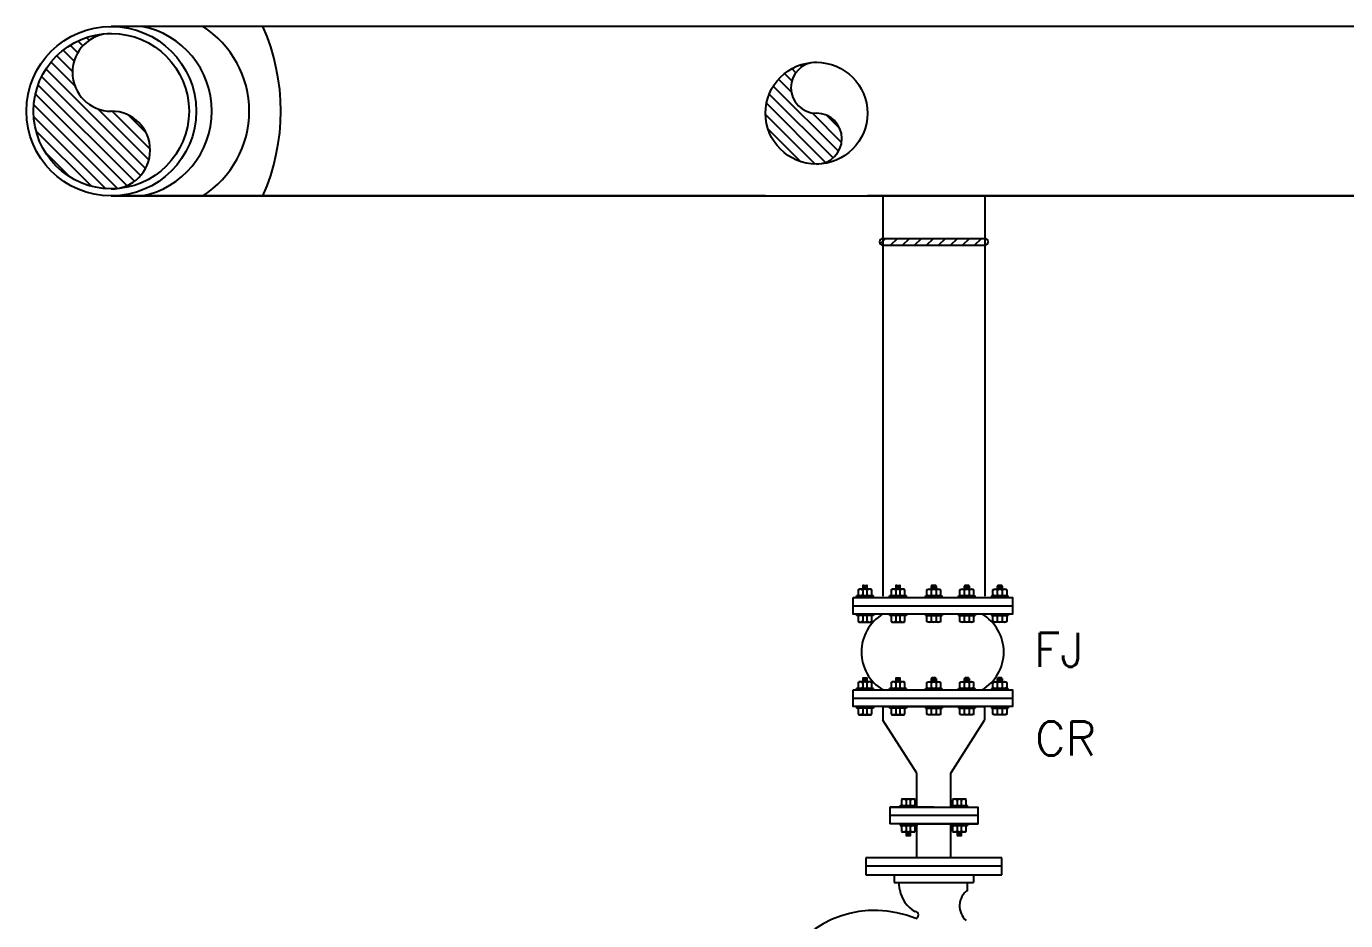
# Model space of a CAD drawing. Header units: inches. Extents: x 72601 to 92539, y -26779 to -15965.
# Drawn here: x 84439 to 86382, y -18593 to -17275 of the extents above; entities that cross this region are included whole.
import ezdxf

# ---------------------------------------------------------------- set-up
doc = ezdxf.new("R2010")
doc.units = ezdxf.units.IN
doc.header["$MEASUREMENT"] = 0
doc.layers.add('FENCE', color=1, linetype='Continuous')
doc.layers.add('M-X-BKGD', color=8, linetype='Continuous')
doc.styles.add('SIMS', font='simplex.shx')

msp = doc.modelspace()

# ---------------------------------------------------------------- hatches: boundary and pattern name
at = {"layer": 'M-X-BKGD'}
h = msp.add_hatch(dxfattribs=at)
h.set_pattern_fill('ANSI31', color=256, scale=100, angle=90)
h.set_pattern_definition([(135, (100923.769, -94904.831), (-8.8388348, -8.8388348), [])])
h.paths.add_polyline_path([(84564.4, -17514.3, 1), (84564.4, -17399.8, -1), (84564.4, -17285.3, 1)])
h = msp.add_hatch(dxfattribs=at)
h.set_pattern_fill('ANSI31', color=256, scale=100, angle=90)
h.set_pattern_definition([(135, (92133.149, -99546.418), (-8.8388348, -8.8388348), [])])
h.paths.add_polyline_path([(85602.9, -17477.8, 1), (85602.9, -17402.8, -1), (85602.9, -17327.8, 1)])
h = msp.add_hatch(dxfattribs=at)
h.set_pattern_fill('ANSI31', color=256, scale=100)
h.set_pattern_definition([(45, (5859.378, -33757.436), (-8.8388348, 8.8388348), [])])
h.paths.add_polyline_path([(85850.8, -17597.4, 1), (85850.8, -17587.4), (85700.8, -17587.4, 1), (85700.8, -17597.4)])

# ---------------------------------------------------------------- linework, layer by layer
for p, q in [((91291.5, -17274.8), (84564.4, -17274.8)), ((85528, -17524.8), (84564.4, -17524.8)), ((84564.4, -17524.8), (85678, -17524.8)), ((86728, -17524.8), (85678, -17524.8)), ((85678, -17524.8), (86878, -17524.8)), ((85700.8, -17524.8), (85700.8, -18114.5)), ((85850.8, -17524.8), (85850.8, -18114.5)), ((85700.8, -17587.4), (85850.8, -17587.4)), ((85700.8, -17597.4), (85850.8, -17597.4)), ((85664.3, -18105.2), (85665.1, -18104.4)), ((85664.3, -18105.2), (85664.3, -18113.2)), ((85683.6, -18104.4), (85665.1, -18104.4)), ((85671, -18099.6), (85671, -18104.4)), ((85671, -18106), (85671, -18112.4)), ((85671.8, -18098.7), (85676.9, -18098.7)), ((85677.7, -18104.4), (85677.7, -18099.6)), ((85677.7, -18112.4), (85677.7, -18106)), ((85684.4, -18105.2), (85683.6, -18104.4)), ((85684.4, -18113.2), (85684.4, -18105.2)), ((85712.9, -18105.2), (85713.7, -18104.4)), ((85712.9, -18105.2), (85712.9, -18113.2)), ((85732.3, -18104.4), (85713.7, -18104.4)), ((85719.7, -18099.6), (85719.7, -18104.4)), ((85719.7, -18106), (85719.7, -18112.4)), ((85720.5, -18098.7), (85725.6, -18098.7)), ((85726.4, -18104.4), (85726.4, -18099.6)), ((85726.4, -18112.4), (85726.4, -18106)), ((85733.1, -18105.2), (85732.3, -18104.4)), ((85733.1, -18113.2), (85733.1, -18105.2)), ((85765.6, -18105.2), (85766.4, -18104.4)), ((85765.6, -18113.2), (85765.6, -18105.2)), ((85766.4, -18104.4), (85785, -18104.4)), ((85772.3, -18104.4), (85772.3, -18099.6)), ((85772.3, -18112.4), (85772.3, -18106)), ((85778.2, -18098.7), (85773.1, -18098.7)), ((85779, -18099.6), (85779, -18104.4)), ((85779, -18106), (85779, -18112.4)), ((85785.8, -18105.2), (85785, -18104.4)), ((85785.8, -18105.2), (85785.8, -18113.2)), ((85814.3, -18105.2), (85815.1, -18104.4)), ((85814.3, -18113.2), (85814.3, -18105.2)), ((85815.1, -18104.4), (85833.6, -18104.4)), ((85821, -18104.4), (85821, -18099.6)), ((85821, -18112.4), (85821, -18106)), ((85826.9, -18098.7), (85821.8, -18098.7)), ((85827.7, -18099.6), (85827.7, -18104.4)), ((85827.7, -18106), (85827.7, -18112.4)), ((85834.4, -18105.2), (85833.6, -18104.4)), ((85834.4, -18105.2), (85834.4, -18113.2)), ((85862.9, -18105.2), (85863.7, -18104.4)), ((85862.9, -18113.2), (85862.9, -18105.2)), ((85863.7, -18104.4), (85882.3, -18104.4)), ((85869.6, -18104.4), (85869.6, -18099.6)), ((85869.6, -18112.4), (85869.6, -18106)), ((85875.6, -18098.7), (85870.5, -18098.7)), ((85876.4, -18099.6), (85876.4, -18104.4)), ((85876.4, -18106), (85876.4, -18112.4)), ((85883.1, -18105.2), (85882.3, -18104.4)), ((85883.1, -18105.2), (85883.1, -18113.2)), ((85686.7, -18114), (85662, -18114)), ((85662, -18116.3), (85662, -18114)), ((85686.7, -18116.3), (85662, -18116.3)), ((85664.3, -18113.2), (85665.1, -18114)), ((85665.1, -18114), (85683.6, -18114)), ((85683.6, -18114), (85684.4, -18113.2)), ((85686.7, -18116.3), (85686.7, -18114)), ((85710.7, -18116.3), (85710.7, -18114)), ((85735.3, -18114), (85710.7, -18114)), ((85735.3, -18116.3), (85710.7, -18116.3)), ((85712.9, -18113.2), (85713.7, -18114)), ((85713.7, -18114), (85732.3, -18114)), ((85732.3, -18114), (85733.1, -18113.2)), ((85735.3, -18116.3), (85735.3, -18114)), ((85763.4, -18114), (85788, -18114)), ((85763.4, -18116.3), (85763.4, -18114)), ((85763.4, -18116.3), (85788, -18116.3)), ((85766.4, -18114), (85765.6, -18113.2)), ((85785, -18114), (85766.4, -18114)), ((85785.8, -18113.2), (85785, -18114)), ((85788, -18116.3), (85788, -18114)), ((85812, -18116.3), (85812, -18114)), ((85812, -18114), (85836.6, -18114)), ((85812, -18116.3), (85836.6, -18116.3)), ((85815.1, -18114), (85814.3, -18113.2)), ((85833.6, -18114), (85815.1, -18114)), ((85834.4, -18113.2), (85833.6, -18114)), ((85836.6, -18116.3), (85836.6, -18114)), ((85860.7, -18114), (85885.3, -18114)), ((85860.7, -18114), (85860.7, -18116.3)), ((85863.7, -18114), (85862.9, -18113.2)), ((85882.3, -18114), (85863.7, -18114)), ((85883.1, -18113.2), (85882.3, -18114)), ((85885.3, -18116.3), (85885.3, -18114)), ((85656.9, -18128.6), (85891.8, -18128.6)), ((85686.7, -18140.9), (85662, -18140.9)), ((85662, -18140.9), (85662, -18143.1)), ((85686.7, -18143.1), (85662, -18143.1)), ((85664.3, -18144), (85665.1, -18143.1)), ((85664.3, -18144), (85664.3, -18152)), ((85671, -18143.1), (85671, -18151.2)), ((85677.7, -18151.2), (85677.7, -18143.1)), ((85684.4, -18144), (85683.6, -18143.1)), ((85684.4, -18152), (85684.4, -18144)), ((85686.7, -18140.9), (85686.7, -18143.1)), ((85710.7, -18140.9), (85710.7, -18143.1)), ((85735.3, -18140.9), (85710.7, -18140.9)), ((85735.3, -18143.1), (85710.7, -18143.1)), ((85712.9, -18144), (85713.7, -18143.1)), ((85712.9, -18144), (85712.9, -18152)), ((85719.7, -18143.1), (85719.7, -18151.2)), ((85726.4, -18151.2), (85726.4, -18143.1)), ((85733.1, -18144), (85732.3, -18143.1)), ((85733.1, -18152), (85733.1, -18144)), ((85735.3, -18140.9), (85735.3, -18143.1)), ((85763.4, -18140.9), (85788, -18140.9)), ((85763.4, -18140.9), (85763.4, -18143.1)), ((85763.4, -18143.1), (85788, -18143.1)), ((85765.6, -18144), (85766.4, -18143.1)), ((85765.6, -18152), (85765.6, -18144)), ((85772.3, -18151.2), (85772.3, -18143.1)), ((85779, -18143.1), (85779, -18151.2)), ((85785.8, -18144), (85785, -18143.1)), ((85785.8, -18144), (85785.8, -18152)), ((85788, -18140.9), (85788, -18143.1)), ((85812, -18140.9), (85812, -18143.1)), ((85812, -18140.9), (85836.6, -18140.9)), ((85812, -18143.1), (85836.6, -18143.1)), ((85814.3, -18144), (85815.1, -18143.1)), ((85814.3, -18152), (85814.3, -18144)), ((85821, -18151.2), (85821, -18143.1)), ((85827.7, -18143.1), (85827.7, -18151.2)), ((85834.4, -18144), (85833.6, -18143.1)), ((85834.4, -18144), (85834.4, -18152)), ((85836.6, -18140.9), (85836.6, -18143.1)), ((85860.7, -18140.9), (85860.7, -18143.1)), ((85860.7, -18143.1), (85885.3, -18143.1)), ((85862.9, -18144), (85863.7, -18143.1)), ((85862.9, -18152), (85862.9, -18144)), ((85869.7, -18151.2), (85869.7, -18143.1)), ((85876.4, -18143.1), (85876.4, -18151.2)), ((85883.1, -18144), (85882.3, -18143.1)), ((85883.1, -18144), (85883.1, -18152)), ((85885.3, -18140.9), (85885.3, -18143.1)), ((85664.3, -18152), (85665.1, -18152.8)), ((85665.1, -18152.8), (85683.6, -18152.8)), ((85683.6, -18152.8), (85684.4, -18152)), ((85712.9, -18152), (85713.7, -18152.8)), ((85713.7, -18152.8), (85732.3, -18152.8)), ((85732.3, -18152.8), (85733.1, -18152)), ((85766.4, -18152.8), (85765.6, -18152)), ((85785, -18152.8), (85766.4, -18152.8)), ((85785.8, -18152), (85785, -18152.8)), ((85815.1, -18152.8), (85814.3, -18152)), ((85833.6, -18152.8), (85815.1, -18152.8)), ((85834.4, -18152), (85833.6, -18152.8)), ((85863.7, -18152.8), (85862.9, -18152)), ((85882.3, -18152.8), (85863.7, -18152.8)), ((85883.1, -18152), (85882.3, -18152.8)), ((85664.3, -18241.6), (85665.1, -18240.8)), ((85664.3, -18241.6), (85664.3, -18249.6)), ((85683.6, -18240.8), (85665.1, -18240.8)), ((85671, -18236), (85671, -18240.8)), ((85671, -18242.4), (85671, -18248.8)), ((85671.8, -18235.1), (85676.9, -18235.1)), ((85677.7, -18240.8), (85677.7, -18236)), ((85677.7, -18248.8), (85677.7, -18242.4)), ((85684.4, -18241.6), (85683.6, -18240.8)), ((85684.4, -18249.6), (85684.4, -18241.6)), ((85712.9, -18241.6), (85713.7, -18240.8)), ((85712.9, -18241.6), (85712.9, -18249.6)), ((85732.3, -18240.8), (85713.7, -18240.8)), ((85719.7, -18236), (85719.7, -18240.8)), ((85719.7, -18242.4), (85719.7, -18248.8)), ((85720.5, -18235.1), (85725.6, -18235.1)), ((85726.4, -18240.8), (85726.4, -18236)), ((85726.4, -18248.8), (85726.4, -18242.4)), ((85733.1, -18241.6), (85732.3, -18240.8)), ((85733.1, -18249.6), (85733.1, -18241.6)), ((85765.6, -18241.6), (85766.4, -18240.8)), ((85765.6, -18249.6), (85765.6, -18241.6)), ((85766.4, -18240.8), (85785, -18240.8)), ((85772.3, -18240.8), (85772.3, -18236)), ((85772.3, -18248.8), (85772.3, -18242.4)), ((85778.2, -18235.1), (85773.1, -18235.1)), ((85779, -18236), (85779, -18240.8)), ((85779, -18242.4), (85779, -18248.8)), ((85785.8, -18241.6), (85785, -18240.8)), ((85785.8, -18241.6), (85785.8, -18249.6)), ((85814.3, -18241.6), (85815.1, -18240.8)), ((85814.3, -18249.6), (85814.3, -18241.6)), ((85815.1, -18240.8), (85833.6, -18240.8)), ((85821, -18240.8), (85821, -18236)), ((85821, -18248.8), (85821, -18242.4)), ((85826.9, -18235.1), (85821.8, -18235.1)), ((85827.7, -18236), (85827.7, -18240.8)), ((85827.7, -18242.4), (85827.7, -18248.8)), ((85834.4, -18241.6), (85833.6, -18240.8)), ((85834.4, -18241.6), (85834.4, -18249.6)), ((85862.9, -18241.6), (85863.7, -18240.8)), ((85862.9, -18249.6), (85862.9, -18241.6)), ((85863.7, -18240.8), (85882.3, -18240.8)), ((85869.7, -18240.8), (85869.7, -18236)), ((85869.7, -18248.8), (85869.7, -18242.4)), ((85875.6, -18235.1), (85870.5, -18235.1)), ((85876.4, -18236), (85876.4, -18240.8)), ((85876.4, -18242.4), (85876.4, -18248.8)), ((85883.1, -18241.6), (85882.3, -18240.8)), ((85883.1, -18241.6), (85883.1, -18249.6)), ((85686.7, -18250.4), (85662, -18250.4)), ((85662, -18252.7), (85662, -18250.4)), ((85686.7, -18252.7), (85662, -18252.7)), ((85664.3, -18249.6), (85665.1, -18250.4)), ((85665.1, -18250.4), (85683.6, -18250.4)), ((85683.6, -18250.4), (85684.4, -18249.6)), ((85686.7, -18252.7), (85686.7, -18250.4)), ((85710.7, -18252.7), (85710.7, -18250.4)), ((85735.3, -18250.4), (85710.7, -18250.4)), ((85735.3, -18252.7), (85710.7, -18252.7)), ((85712.9, -18249.6), (85713.7, -18250.4)), ((85713.7, -18250.4), (85732.3, -18250.4)), ((85732.3, -18250.4), (85733.1, -18249.6)), ((85735.3, -18252.7), (85735.3, -18250.4)), ((85763.4, -18250.4), (85788, -18250.4)), ((85763.4, -18252.7), (85763.4, -18250.4)), ((85763.4, -18252.7), (85788, -18252.7)), ((85766.4, -18250.4), (85765.6, -18249.6)), ((85785, -18250.4), (85766.4, -18250.4)), ((85785.8, -18249.6), (85785, -18250.4)), ((85788, -18252.7), (85788, -18250.4)), ((85812, -18252.7), (85812, -18250.4)), ((85812, -18250.4), (85836.7, -18250.4)), ((85812, -18252.7), (85836.7, -18252.7)), ((85815.1, -18250.4), (85814.3, -18249.6)), ((85833.6, -18250.4), (85815.1, -18250.4)), ((85834.4, -18249.6), (85833.6, -18250.4)), ((85836.7, -18252.7), (85836.7, -18250.4)), ((85860.7, -18250.4), (85885.3, -18250.4)), ((85860.7, -18250.4), (85860.7, -18252.7)), ((85863.7, -18250.4), (85862.9, -18249.6)), ((85882.3, -18250.4), (85863.7, -18250.4)), ((85883.1, -18249.6), (85882.3, -18250.4)), ((85885.3, -18252.7), (85885.3, -18250.4)), ((85656.9, -18265), (85891.8, -18265)), ((85686.7, -18277.3), (85662, -18277.3)), ((85662, -18277.3), (85662, -18279.5)), ((85686.7, -18279.5), (85662, -18279.5)), ((85664.3, -18280.4), (85665.1, -18279.5)), ((85664.3, -18280.4), (85664.3, -18288.4)), ((85671, -18279.5), (85671, -18287.6)), ((85677.7, -18287.6), (85677.7, -18279.5)), ((85684.4, -18280.4), (85683.6, -18279.5)), ((85684.4, -18288.4), (85684.4, -18280.4)), ((85686.7, -18277.3), (85686.7, -18279.5)), ((85850.6, -18277.3), (85700.8, -18277.3)), ((85700.8, -18277.3), (85700.8, -18297.3)), ((85700.8, -18277.3), (85850.6, -18277.3)), ((85700.8, -18277.3), (85850.6, -18277.3)), ((85700.8, -18277.3), (85850.6, -18277.3)), ((85710.7, -18277.3), (85710.7, -18279.5)), ((85735.3, -18277.3), (85710.7, -18277.3)), ((85735.3, -18279.5), (85710.7, -18279.5)), ((85712.9, -18280.4), (85713.7, -18279.5)), ((85712.9, -18280.4), (85712.9, -18288.4)), ((85719.7, -18279.5), (85719.7, -18287.6)), ((85726.4, -18287.6), (85726.4, -18279.5)), ((85733.1, -18280.4), (85732.3, -18279.5)), ((85733.1, -18288.4), (85733.1, -18280.4)), ((85735.3, -18277.3), (85735.3, -18279.5)), ((85763.4, -18277.3), (85788, -18277.3)), ((85763.4, -18277.3), (85763.4, -18279.5)), ((85763.4, -18279.5), (85788, -18279.5)), ((85765.6, -18280.4), (85766.4, -18279.5)), ((85765.6, -18288.4), (85765.6, -18280.4)), ((85772.3, -18287.6), (85772.3, -18279.5)), ((85775.7, -18277.3), (85775.7, -18277.3)), ((85775.7, -18277.3), (85775.7, -18277.3)), ((85775.7, -18277.3), (85775.7, -18277.3)), ((85775.7, -18277.3), (85775.7, -18277.3)), ((85779, -18279.5), (85779, -18287.6)), ((85785.8, -18280.4), (85785, -18279.5)), ((85785.8, -18280.4), (85785.8, -18288.4)), ((85788, -18277.3), (85788, -18279.5)), ((85812, -18277.3), (85812, -18279.5)), ((85812, -18277.3), (85836.7, -18277.3)), ((85812, -18279.5), (85836.7, -18279.5)), ((85814.3, -18280.4), (85815.1, -18279.5)), ((85814.3, -18288.4), (85814.3, -18280.4)), ((85821, -18287.6), (85821, -18279.5)), ((85827.7, -18279.5), (85827.7, -18287.6)), ((85834.4, -18280.4), (85833.6, -18279.5)), ((85834.4, -18280.4), (85834.4, -18288.4)), ((85836.7, -18277.3), (85836.7, -18279.5)), ((85850.6, -18277.3), (85850.6, -18297.3)), ((85860.7, -18277.3), (85860.7, -18279.5)), ((85860.7, -18279.5), (85885.3, -18279.5)), ((85862.9, -18280.4), (85863.7, -18279.5)), ((85862.9, -18288.4), (85862.9, -18280.4)), ((85869.7, -18287.6), (85869.7, -18279.5)), ((85876.4, -18279.5), (85876.4, -18287.6)), ((85883.1, -18280.4), (85882.3, -18279.5)), ((85883.1, -18280.4), (85883.1, -18288.4)), ((85885.3, -18277.3), (85885.3, -18279.5)), ((85664.3, -18288.4), (85665.1, -18289.2)), ((85665.1, -18289.2), (85683.6, -18289.2)), ((85683.6, -18289.2), (85684.4, -18288.4)), ((85750.8, -18375.4), (85700.8, -18297.3)), ((85712.9, -18288.4), (85713.7, -18289.2)), ((85713.7, -18289.2), (85732.3, -18289.2)), ((85732.3, -18289.2), (85733.1, -18288.4)), ((85766.4, -18289.2), (85765.6, -18288.4)), ((85785, -18289.2), (85766.4, -18289.2)), ((85785.8, -18288.4), (85785, -18289.2)), ((85800.8, -18375.4), (85850.6, -18297.3)), ((85815.1, -18289.2), (85814.3, -18288.4)), ((85833.6, -18289.2), (85815.1, -18289.2)), ((85834.4, -18288.4), (85833.6, -18289.2)), ((85863.7, -18289.2), (85862.9, -18288.4)), ((85882.3, -18289.2), (85863.7, -18289.2)), ((85883.1, -18288.4), (85882.3, -18289.2)), ((85750.8, -18425.4), (85750.8, -18375.4)), ((85800.8, -18425.4), (85800.8, -18375.4)), ((85710.8, -18425.4), (85710.8, -18450.1)), ((85775.8, -18425.4), (85710.8, -18425.4)), ((85775.8, -18425.4), (85840.8, -18425.4)), ((85792.5, -18425.4), (85816.6, -18425.4)), ((85725.8, -18450.1), (85825.8, -18450.1)), ((85750.6, -18500.1), (85750.6, -18451.2)), ((85800.6, -18500.1), (85800.6, -18451.2)), ((85775.8, -18500.1), (85675.8, -18500.1)), ((85675.8, -18500.1), (85675.8, -18525.1)), ((85875.8, -18512.6), (85675.8, -18512.6)), ((85875.8, -18500.1), (85775.8, -18500.1)), ((85875.8, -18525.1), (85875.8, -18500.1)), ((85675.8, -18525.1), (85775.8, -18525.1)), ((85717.4, -18525.1), (85834.2, -18525.1)), ((85717.4, -18525.1), (85717.4, -18536.3)), ((85775.8, -18525.1), (85875.8, -18525.1)), ((85834.2, -18525.1), (85834.2, -18536.3)), ((85717.4, -18536.3), (85834.2, -18536.3)), ((85725.7, -18547.5), (85724.1, -18536.3)), ((85825.6, -18547.5), (85825.6, -18536.3))]:
    msp.add_line(p, q, dxfattribs=at)
at = {"layer": 'M-X-BKGD', "linetype": 'Continuous'}
for p, q in [((85729, -18413.5), (85728.2, -18414.4)), ((85728.2, -18414.4), (85728.2, -18422.4)), ((85747.6, -18413.5), (85729, -18413.5)), ((85734.9, -18415.2), (85734.9, -18423.2)), ((85741.6, -18423.2), (85741.6, -18415.2)), ((85748.4, -18414.4), (85747.6, -18413.5)), ((85748.4, -18422.4), (85748.4, -18414.4)), ((85804, -18413.5), (85803.2, -18414.4)), ((85803.2, -18414.4), (85803.2, -18422.4)), ((85822.6, -18413.5), (85804, -18413.5)), ((85809.9, -18415.2), (85809.9, -18423.2)), ((85816.6, -18423.2), (85816.6, -18415.2)), ((85823.4, -18414.4), (85822.6, -18413.5)), ((85823.4, -18422.4), (85823.4, -18414.4)), ((85726, -18423.2), (85750.6, -18423.2)), ((85726, -18425.4), (85726, -18423.2)), ((85728.2, -18422.4), (85729, -18423.2)), ((85748.4, -18422.4), (85747.6, -18423.2)), ((85750.6, -18425.4), (85750.6, -18423.2)), ((85767.9, -18425.4), (85792.5, -18425.4)), ((85801, -18423.2), (85825.6, -18423.2)), ((85801, -18425.4), (85801, -18423.2)), ((85803.2, -18422.4), (85804, -18423.2)), ((85816.6, -18425.4), (85841.2, -18425.4)), ((85823.4, -18422.4), (85822.6, -18423.2)), ((85825.6, -18425.4), (85825.6, -18423.2)), ((85840.8, -18437.8), (85710.8, -18437.8)), ((85726, -18450.1), (85726, -18452.3)), ((85726, -18452.3), (85750.6, -18452.3)), ((85729, -18452.3), (85728.2, -18453.1)), ((85728.2, -18453.1), (85728.2, -18461.2)), ((85747.6, -18452.3), (85729, -18452.3)), ((85734.9, -18454), (85734.9, -18460.4)), ((85741.6, -18460.4), (85741.6, -18454)), ((85748.4, -18453.1), (85747.6, -18452.3)), ((85748.4, -18461.2), (85748.4, -18453.1)), ((85750.6, -18450.1), (85750.6, -18452.3)), ((85767.9, -18450.1), (85792.5, -18450.1)), ((85801, -18450.1), (85801, -18452.3)), ((85801, -18452.3), (85825.6, -18452.3)), ((85804, -18452.3), (85803.2, -18453.1)), ((85803.2, -18453.1), (85803.2, -18461.2)), ((85822.6, -18452.3), (85804, -18452.3)), ((85809.9, -18454), (85809.9, -18460.4)), ((85816.6, -18450.1), (85841.2, -18450.1)), ((85816.6, -18460.4), (85816.6, -18454)), ((85823.4, -18453.1), (85822.6, -18452.3)), ((85823.4, -18461.2), (85823.4, -18453.1)), ((85825.6, -18450.1), (85825.6, -18452.3)), ((85728.2, -18461.2), (85729, -18462)), ((85729, -18462), (85747.6, -18462)), ((85734.9, -18462), (85734.9, -18466.8)), ((85740.8, -18467.6), (85735.7, -18467.6)), ((85741.6, -18466.8), (85741.6, -18462)), ((85748.4, -18461.2), (85747.6, -18462)), ((85803.2, -18461.2), (85804, -18462)), ((85804, -18462), (85822.6, -18462)), ((85809.9, -18462), (85809.9, -18466.8)), ((85815.8, -18467.6), (85810.7, -18467.6)), ((85816.6, -18466.8), (85816.6, -18462)), ((85823.4, -18461.2), (85822.6, -18462))]:
    msp.add_line(p, q, dxfattribs=at)
at = {"layer": 'M-X-BKGD'}
for points in [[(85656.9, -18116.3), (85891.8, -18116.3), (85891.8, -18140.9), (85656.9, -18140.9)], [(85656.9, -18252.7), (85891.8, -18252.7), (85891.8, -18277.3), (85656.9, -18277.3)]]:
    msp.add_lwpolyline(points, close=True, dxfattribs=at)
at = {"layer": 'M-X-BKGD', "linetype": 'Continuous'}
msp.add_lwpolyline([(85710.8, -18425.4), (85840.8, -18425.4), (85840.8, -18450.1), (85710.8, -18450.1)], dxfattribs=at)
at = {"layer": 'M-X-BKGD'}
for centre, radius in [((84564.4, -17399.8), 125), ((84564.4, -17399.8), 114.5), ((85602.9, -17402.8), 75)]:
    msp.add_circle(centre, radius, dxfattribs=at)
for centre, radius, start, end in [((84564.4, -17342.6), 57.3, 90, 270), ((84585.2, -17399.8), 127.3, 280.9356, 79.0644), ((84619.5, -17399.8), 148.1, 302.4088, 57.5912), ((84506.1, -17399.8), 308, 336.0529, 23.9471), ((85602.9, -17365.3), 37.5, 90, 270), ((84564.4, -17457.1), 57.3, 270, 90), ((85602.9, -17440.3), 37.5, 270, 90), ((85700.8, -17592.4), 5, 90, 270), ((85850.8, -17592.4), 5, 270, 90), ((85667.6, -18108.7), 4.35, 39.3849, 140.6151), ((85671.8, -18099.6), 0.807, 90, 180), ((85671.5, -18116.6), 16.8, 68.4824, 91.8593), ((85671.5, -18116.6), 16, 67.3413, 91.8593), ((85671.5, -18116.6), 15.2, 66.0681, 91.8593), ((85674.3, -18108.7), 4.35, 39.3849, 140.6151), ((85671.5, -18116.6), 14.4, 64.6374, 91.8593), ((85671.5, -18116.6), 13.6, 64.3619, 91.8593), ((85671.5, -18116.6), 12.8, 73.4025, 91.8593), ((85671.5, -18116.6), 17.6, 69.5115, 91.0383), ((85676.9, -18099.6), 0.807, 0, 90), ((85681.1, -18108.7), 4.35, 39.3849, 140.6151), ((85716.3, -18108.7), 4.35, 39.3849, 140.6151), ((85720.5, -18099.6), 0.807, 90, 180), ((85720.2, -18116.6), 16.8, 68.4824, 91.8593), ((85720.2, -18116.6), 16, 67.3413, 91.8593), ((85720.2, -18116.6), 15.2, 66.0681, 91.8593), ((85720.2, -18116.6), 14.4, 64.6374, 91.8593), ((85723, -18108.7), 4.35, 39.3849, 140.6151), ((85720.2, -18116.6), 13.6, 64.3619, 91.8593), ((85720.2, -18116.6), 12.8, 73.4025, 91.8593), ((85720.2, -18116.6), 17.6, 69.5115, 91.0383), ((85725.6, -18099.6), 0.807, 0, 90), ((85729.7, -18108.7), 4.35, 39.3849, 140.6151), ((85769, -18108.7), 4.35, 39.3849, 140.6151), ((85773.1, -18099.6), 0.807, 90, 180), ((85778.5, -18116.6), 17.6, 88.9617, 110.4885), ((85778.5, -18116.6), 16.8, 88.1407, 111.5176), ((85778.5, -18116.6), 16, 88.1407, 112.6587), ((85778.5, -18116.6), 15.2, 88.1407, 113.9319), ((85778.5, -18116.6), 14.4, 88.1407, 115.3626), ((85775.7, -18108.7), 4.35, 39.3849, 140.6151), ((85778.5, -18116.6), 13.6, 88.1407, 115.6381), ((85778.5, -18116.6), 12.8, 88.1407, 106.5975), ((85778.2, -18099.6), 0.807, 0, 90), ((85782.4, -18108.7), 4.35, 39.3849, 140.6151), ((85817.6, -18108.7), 4.35, 39.3849, 140.6151), ((85821.8, -18099.6), 0.807, 90, 180), ((85827.2, -18116.6), 17.6, 88.9617, 110.4885), ((85827.2, -18116.6), 16.8, 88.1407, 111.5176), ((85827.2, -18116.6), 16, 88.1407, 112.6587), ((85827.2, -18116.6), 15.2, 88.1407, 113.9319), ((85827.2, -18116.6), 14.4, 88.1407, 115.3626), ((85824.3, -18108.7), 4.35, 39.3849, 140.6151), ((85827.2, -18116.6), 13.6, 88.1407, 115.6381), ((85827.2, -18116.6), 12.8, 88.1407, 106.5975), ((85826.9, -18099.6), 0.807, 0, 90), ((85831.1, -18108.7), 4.35, 39.3849, 140.6151), ((85866.3, -18108.7), 4.35, 39.3849, 140.6151), ((85870.5, -18099.6), 0.807, 90, 180), ((85875.8, -18116.6), 17.6, 88.9617, 110.4885), ((85875.8, -18116.6), 16.8, 88.1407, 111.5176), ((85875.8, -18116.6), 16, 88.1407, 112.6587), ((85875.8, -18116.6), 15.2, 88.1407, 113.9319), ((85875.8, -18116.6), 14.4, 88.1407, 115.3626), ((85873, -18108.7), 4.35, 39.3849, 140.6151), ((85875.8, -18116.6), 13.6, 88.1407, 115.6381), ((85875.8, -18116.6), 12.8, 88.1407, 106.5975), ((85875.6, -18099.6), 0.807, 0, 90), ((85879.7, -18108.7), 4.35, 39.3849, 140.6151), ((85667.6, -18109.6), 4.35, 219.3849, 320.6151), ((85674.3, -18109.6), 4.35, 219.3849, 320.6151), ((85681.1, -18109.6), 4.35, 219.3849, 320.6151), ((85716.3, -18109.6), 4.35, 219.3849, 320.6151), ((85723, -18109.6), 4.35, 219.3849, 320.6151), ((85729.7, -18109.6), 4.35, 219.3849, 320.6151), ((85769, -18109.6), 4.35, 219.3849, 320.6151), ((85775.7, -18109.6), 4.35, 219.3849, 320.6151), ((85782.4, -18109.6), 4.35, 219.3849, 320.6151), ((85817.6, -18109.6), 4.35, 219.3849, 320.6151), ((85824.3, -18109.6), 4.35, 219.3849, 320.6151), ((85831.1, -18109.6), 4.35, 219.3849, 320.6151), ((85866.3, -18109.6), 4.35, 219.3849, 320.6151), ((85873, -18109.6), 4.35, 219.3849, 320.6151), ((85879.7, -18109.6), 4.35, 219.3849, 320.6151), ((85734.5, -18196.8), 65.3, 121.1566, 238.8474), ((85814.5, -18196.8), 64.4, 299.8826, 60.1213), ((85667.6, -18148.4), 4.35, 219.3849, 320.6151), ((85674.3, -18148.4), 4.35, 219.3849, 320.6151), ((85681.1, -18148.4), 4.35, 219.3849, 320.6151), ((85716.3, -18148.4), 4.35, 219.3849, 320.6151), ((85723, -18148.4), 4.35, 219.3849, 320.6151), ((85729.7, -18148.4), 4.35, 219.3849, 320.6151), ((85769, -18148.4), 4.35, 219.3849, 320.6151), ((85775.7, -18148.4), 4.35, 219.3849, 320.6151), ((85782.4, -18148.4), 4.35, 219.3849, 320.6151), ((85817.6, -18148.4), 4.35, 219.3849, 320.6151), ((85824.3, -18148.4), 4.35, 219.3849, 320.6151), ((85831.1, -18148.4), 4.35, 219.3849, 320.6151), ((85866.3, -18148.4), 4.35, 219.3849, 320.6151), ((85873, -18148.4), 4.35, 219.3849, 320.6151), ((85879.7, -18148.4), 4.35, 219.3849, 320.6151), ((85667.6, -18245.1), 4.35, 39.3849, 140.6151), ((85671.8, -18236), 0.807, 90, 180), ((85671.5, -18253), 16.8, 68.4824, 91.8593), ((85671.5, -18253), 16, 67.3413, 91.8593), ((85671.5, -18253), 15.2, 66.0681, 91.8593), ((85674.3, -18245.1), 4.35, 39.3849, 140.6151), ((85671.5, -18253), 14.4, 64.6374, 91.8593), ((85671.5, -18253), 13.6, 64.3619, 91.8593), ((85671.5, -18253), 12.8, 73.4025, 91.8593), ((85671.5, -18253), 17.6, 69.5115, 91.0383), ((85676.9, -18236), 0.807, 0, 90), ((85681.1, -18245.1), 4.35, 39.3849, 140.6151), ((85716.3, -18245.1), 4.35, 39.3849, 140.6151), ((85720.5, -18236), 0.807, 90, 180), ((85720.2, -18253), 16.8, 68.4824, 91.8593), ((85720.2, -18253), 16, 67.3413, 91.8593), ((85720.2, -18253), 15.2, 66.0681, 91.8593), ((85720.2, -18253), 14.4, 64.6374, 91.8593), ((85723, -18245.1), 4.35, 39.3849, 140.6151), ((85720.2, -18253), 13.6, 64.3619, 91.8593), ((85720.2, -18253), 12.8, 73.4025, 91.8593), ((85720.2, -18253), 17.6, 69.5115, 91.0383), ((85725.6, -18236), 0.807, 0, 90), ((85729.7, -18245.1), 4.35, 39.3849, 140.6151), ((85769, -18245.1), 4.35, 39.3849, 140.6151), ((85773.1, -18236), 0.807, 90, 180), ((85778.5, -18253), 17.6, 88.9617, 110.4885), ((85778.5, -18253), 16.8, 88.1407, 111.5176), ((85778.5, -18253), 16, 88.1407, 112.6587), ((85778.5, -18253), 15.2, 88.1407, 113.9319), ((85778.5, -18253), 14.4, 88.1407, 115.3626), ((85775.7, -18245.1), 4.35, 39.3849, 140.6151), ((85778.5, -18253), 13.6, 88.1407, 115.6381), ((85778.5, -18253), 12.8, 88.1407, 106.5975), ((85778.2, -18236), 0.807, 0, 90), ((85782.4, -18245.1), 4.35, 39.3849, 140.6151), ((85817.6, -18245.1), 4.35, 39.3849, 140.6151), ((85821.8, -18236), 0.807, 90, 180), ((85827.2, -18253), 17.6, 88.9617, 110.4885), ((85827.2, -18253), 16.8, 88.1407, 111.5176), ((85827.2, -18253), 16, 88.1407, 112.6587), ((85827.2, -18253), 15.2, 88.1407, 113.9319), ((85827.2, -18253), 14.4, 88.1407, 115.3626), ((85824.3, -18245.1), 4.35, 39.3849, 140.6151), ((85827.2, -18253), 13.6, 88.1407, 115.6381), ((85827.2, -18253), 12.8, 88.1407, 106.5975), ((85826.9, -18236), 0.807, 0, 90), ((85831.1, -18245.1), 4.35, 39.3849, 140.6151), ((85866.3, -18245.1), 4.35, 39.3849, 140.6151), ((85870.5, -18236), 0.807, 90, 180), ((85875.8, -18253), 17.6, 88.9617, 110.4885), ((85875.8, -18253), 16.8, 88.1407, 111.5176), ((85875.8, -18253), 16, 88.1407, 112.6587), ((85875.8, -18253), 15.2, 88.1407, 113.9319), ((85875.8, -18253), 14.4, 88.1407, 115.3626), ((85873, -18245.1), 4.35, 39.3849, 140.6151), ((85875.8, -18253), 13.6, 88.1407, 115.6381), ((85875.8, -18253), 12.8, 88.1407, 106.5975), ((85875.6, -18236), 0.807, 0, 90), ((85879.7, -18245.1), 4.35, 39.3849, 140.6151), ((85667.6, -18246.1), 4.35, 219.3849, 320.6151), ((85674.3, -18246.1), 4.35, 219.3849, 320.6151), ((85681.1, -18246.1), 4.35, 219.3849, 320.6151), ((85716.3, -18246.1), 4.35, 219.3849, 320.6151), ((85723, -18246.1), 4.35, 219.3849, 320.6151), ((85729.7, -18246.1), 4.35, 219.3849, 320.6151), ((85769, -18246.1), 4.35, 219.3849, 320.6151), ((85775.7, -18246.1), 4.35, 219.3849, 320.6151), ((85782.4, -18246.1), 4.35, 219.3849, 320.6151), ((85817.6, -18246.1), 4.35, 219.3849, 320.6151), ((85824.3, -18246.1), 4.35, 219.3849, 320.6151), ((85831.1, -18246.1), 4.35, 219.3849, 320.6151), ((85866.3, -18246.1), 4.35, 219.3849, 320.6151), ((85873, -18246.1), 4.35, 219.3849, 320.6151), ((85879.7, -18246.1), 4.35, 219.3849, 320.6151), ((85667.6, -18284.8), 4.35, 219.3849, 320.6151), ((85674.3, -18284.8), 4.35, 219.3849, 320.6151), ((85681.1, -18284.8), 4.35, 219.3849, 320.6151), ((85716.3, -18284.8), 4.35, 219.3849, 320.6151), ((85723, -18284.8), 4.35, 219.3849, 320.6151), ((85729.7, -18284.8), 4.35, 219.3849, 320.6151), ((85769, -18284.8), 4.35, 219.3849, 320.6151), ((85775.7, -18284.8), 4.35, 219.3849, 320.6151), ((85782.4, -18284.8), 4.35, 219.3849, 320.6151), ((85817.6, -18284.8), 4.35, 219.3849, 320.6151), ((85824.3, -18284.8), 4.35, 219.3849, 320.6151), ((85831.1, -18284.8), 4.35, 219.3849, 320.6151), ((85866.3, -18284.8), 4.35, 219.3849, 320.6151), ((85873, -18284.8), 4.35, 219.3849, 320.6151), ((85879.7, -18284.8), 4.35, 219.3849, 320.6151), ((85769.2, -18540.4), 44.1, 189.3044, 241.7281), ((85842.7, -18571), 29, 126.0695, 228.3449), ((85688.7, -18733.8), 156.2, 67.2496, 233.7533), ((85747.7, -18584.6), 5.38, 285.3979, 83.2135)]:
    msp.add_arc(centre, radius, start, end, dxfattribs=at)
at = {"layer": 'M-X-BKGD', "linetype": 'Continuous'}
for centre, radius, start, end in [((85731.6, -18417.9), 4.35, 39.3849, 140.6151), ((85738.3, -18417.9), 4.35, 39.3849, 140.6151), ((85745, -18417.9), 4.35, 39.3849, 140.6151), ((85806.6, -18417.9), 4.35, 39.3849, 140.6151), ((85813.3, -18417.9), 4.35, 39.3849, 140.6151), ((85820, -18417.9), 4.35, 39.3849, 140.6151), ((85731.6, -18456.7), 4.35, 39.3849, 140.6151), ((85738.3, -18456.7), 4.35, 39.3849, 140.6151), ((85745, -18456.7), 4.35, 39.3849, 140.6151), ((85806.6, -18456.7), 4.35, 39.3849, 140.6151), ((85813.3, -18456.7), 4.35, 39.3849, 140.6151), ((85820, -18456.7), 4.35, 39.3849, 140.6151), ((85731.6, -18457.6), 4.35, 219.3849, 320.6151), ((85738.3, -18457.6), 4.35, 219.3849, 320.6151), ((85741.1, -18449.7), 14.4, 244.6374, 271.8593), ((85741.1, -18449.7), 15.2, 246.0681, 271.8593), ((85741.1, -18449.7), 16, 247.3413, 271.8593), ((85741.1, -18449.7), 16.8, 248.4824, 271.8593), ((85741.1, -18449.7), 17.6, 249.5115, 271.0383), ((85735.7, -18466.8), 0.807, 180, 270), ((85741.1, -18449.7), 13.6, 244.3619, 271.8593), ((85741.1, -18449.7), 12.8, 253.4025, 271.8593), ((85740.8, -18466.8), 0.807, 270, 0), ((85745, -18457.6), 4.35, 219.3849, 320.6151), ((85806.6, -18457.6), 4.35, 219.3849, 320.6151), ((85813.3, -18457.6), 4.35, 219.3849, 320.6151), ((85816.1, -18449.7), 14.4, 244.6374, 271.8593), ((85816.1, -18449.7), 15.2, 246.0681, 271.8593), ((85816.1, -18449.7), 16, 247.3413, 271.8593), ((85816.1, -18449.7), 16.8, 248.4824, 271.8593), ((85816.1, -18449.7), 17.6, 249.5115, 271.0383), ((85810.7, -18466.8), 0.807, 180, 270), ((85816.1, -18449.7), 13.6, 244.3619, 271.8593), ((85816.1, -18449.7), 12.8, 253.4025, 271.8593), ((85815.8, -18466.8), 0.807, 270, 0), ((85820, -18457.6), 4.35, 219.3849, 320.6151)]:
    msp.add_arc(centre, radius, start, end, dxfattribs=at)

# ---------------------------------------------------------------- texts
at = {"layer": 'FENCE', "color": 3, "char_height": 50, "width": 249.05, "attachment_point": 1, "style": 'SIMS'}
for s, insert in [('\\A1;FJ', (85923.5, -18168.7, -422.2)), ('\\A1;CR', (85924.9, -18299.1, -422.2))]:
    msp.add_mtext(s, dxfattribs=dict(at, insert=insert))

doc.saveas('drawing.dxf')
